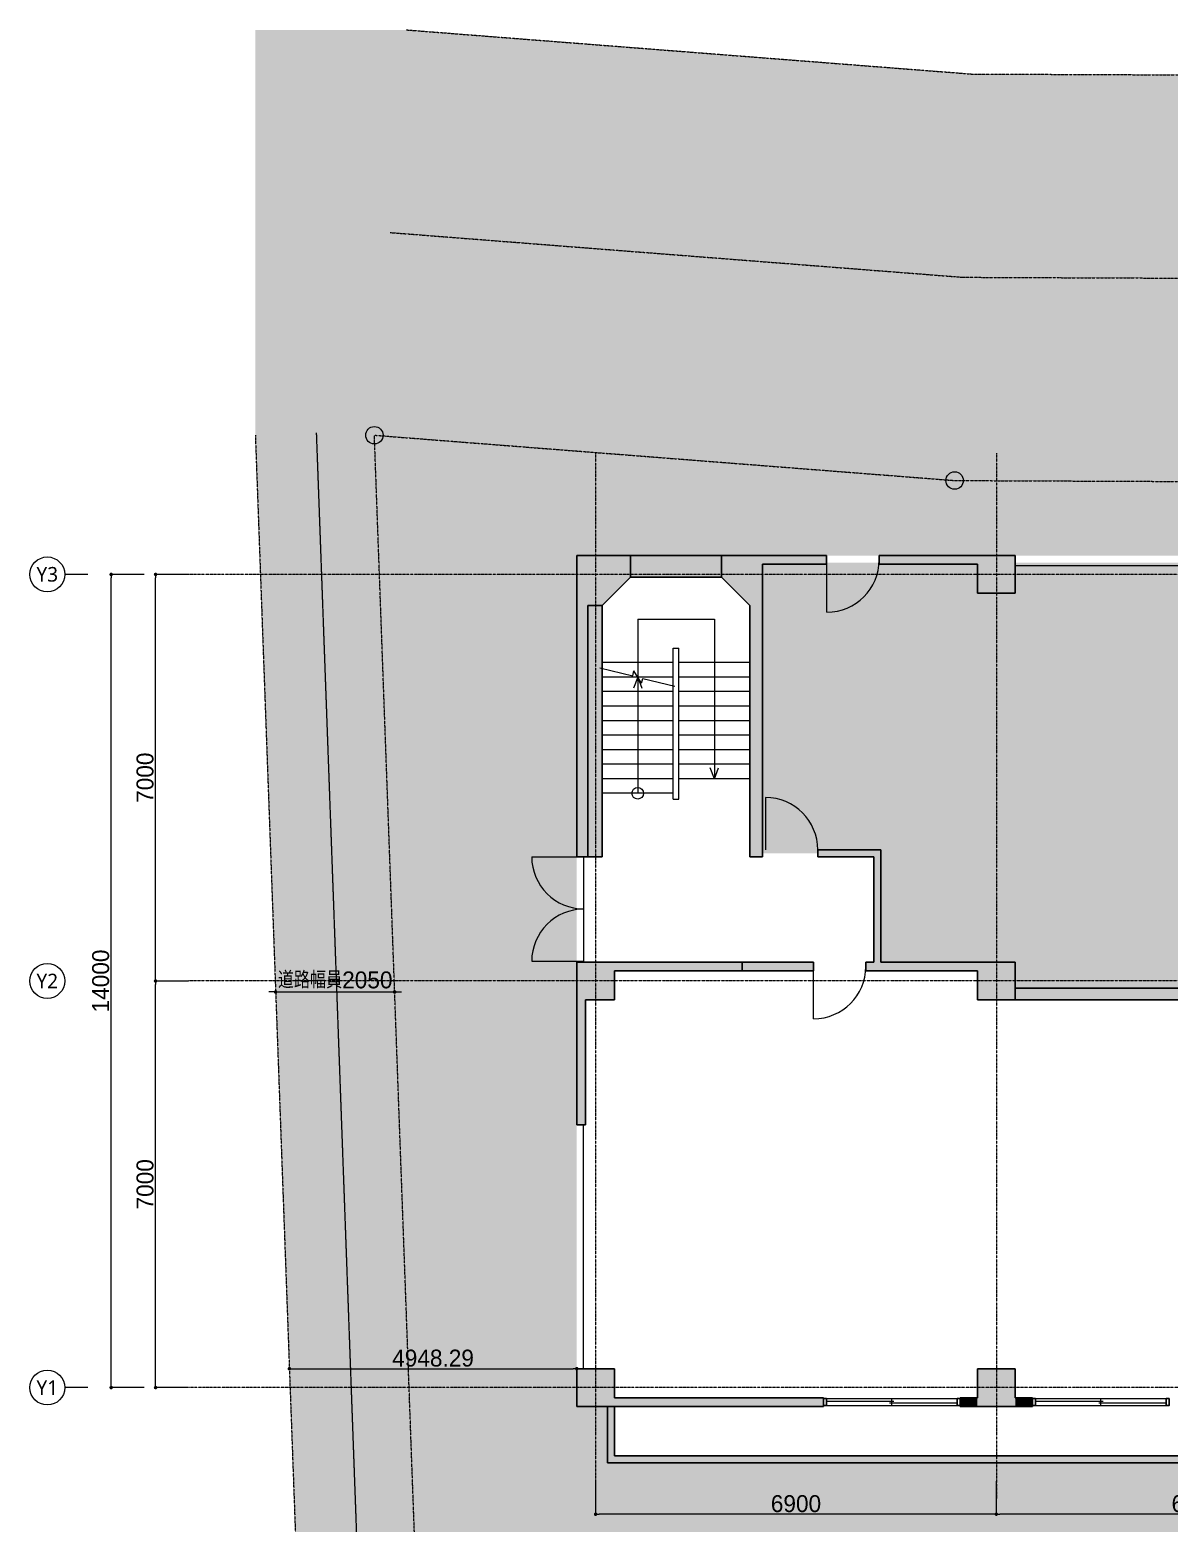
# Model space of a CAD drawing. Header units: millimetres. Extents: x -376000 to 292178, y -193032 to 188048.
# Drawn here: x -306307 to -286690, y 107266 to 132976 of the extents above; entities that cross this region are included whole.
import ezdxf

# ---------------------------------------------------------------- set-up
doc = ezdxf.new("R2010")
doc.units = ezdxf.units.MM
doc.header["$PDMODE"] = 1
doc.header["$PDSIZE"] = -2
for name, pattern in [('VW-02 中破線', [3.527298, 2.469236, -1.058062]), ('ラインタイプ-6', [5.291531, 3.175, -1.058062, 0.352704, -0.705764]), ('一点鎖線', [9.144, 6.096, -0.762, 1.524, -0.762])]:
    doc.linetypes.add(name, pattern=pattern)
for name, color, linetype, lineweight in [('01_基準-寸法', 7, 'Continuous', 5), ('02_既存平面-内部建具・サッシ', 7, 'Continuous', 18), ('_区分表-C_A：塗（壁）-2 (2D)', 7, 'Continuous', 5), ('_区分表-オーナー：塗（壁）-3 (2D)', 7, 'Continuous', 5), ('_区分表-リアルゲイト：塗（壁） (2D)', 7, 'Continuous', 5), ('_区分表-躯体：塗（壁）-2 (2D)', 7, 'Continuous', 5), ('_塗（エリア） (2D)', 7, 'Continuous', 5), ('_塗（壁） (2D)', 7, 'Continuous', 5), ('_平面図(既存部) (2D)', 7, 'Continuous', 5), ('_平面図（新設） (2D)', 7, 'Continuous', 5), ('_文字・記号 (2D)', 7, 'Continuous', 5), ('_法関係 (3D)', 7, 'Continuous', 5), ('_窓 (2D)', 7, 'Continuous', 5), ('寸法', 7, 'Continuous', 5)]:
    doc.layers.add(name, color=color, linetype=linetype, lineweight=lineweight)
for name, color, linetype, lineweight, true_color in [('02_0.25', 1, 'Continuous', 25, 0xff0000), ('03_0.15', 7, 'Continuous', 15, 0x990099), ('04_0.10', 7, 'Continuous', 9, 0x0099ff), ('06一点鎖線', 7, 'ラインタイプ-6', 9, 0x9999ff), ('08_ハッチ・色', 7, 'Continuous', 5, 0x888888)]:
    doc.layers.add(name, color=color, linetype=linetype, lineweight=lineweight, true_color=true_color)
doc.styles.add('Hiragino Kaku Gothic Pro W3', font='', dxfattribs={"bigfont": 'Hiragino Kaku Gothic Pro W3'})
doc.styles.add('Hiragino Sans W3', font='', dxfattribs={"bigfont": 'Hiragino Sans W3'})
doc.styles.add('Yu Gothic UI Semilight', font='Yu Gothic UI Semilight.ttf')
doc.styles.get('Hiragino Kaku Gothic Pro W3').set_extended_font_data('Hiragino Kaku Gothic Pro W3')
doc.styles.get('Hiragino Sans W3').set_extended_font_data('Hiragino Sans W3')
doc.dimstyles.new('RGT', dxfattribs={"dimtxt": 161.781684, "dimasz": 0.999939, "dimexe": 0, "dimexo": 1, "dimgap": 0.5, "dimtad": 1, "dimdsep": 46, "dimtxsty": 'Hiragino Sans W3', "dimblk": 'DOT', "dimblk1": 'DOT', "dimblk2": 'DOT', "dimcen": 0, "dimazin": 0, "dimtfac": 1, "dimtix": 1, "dimtmove": 0, "dimatfit": 0, "dimldrblk": 'VW_FILLEDARROW', "dimfxl": 1, "dimfrac": 2, "dimtolj": 1, "dimarcsym": 0})

# ---------------------------------------------------------------- blocks, each defined once
blk = doc.blocks.new('塗（エリア） (2D)')
at = {"layer": '08_ハッチ・色', "linetype": 'Continuous', "lineweight": 0, "true_color": 0xeac0a9, "transparency": 33554483}
blk.add_hatch(color=31, dxfattribs=at).paths.add_polyline_path([(-299550, 91813), (-299676, 106825), (-300375, 125997), (-290384, 125217), (-282426, 125184), (-260354, 125184), (-260354, 132184), (-271390, 132184), (-282397, 132184), (-290097, 132216), (-294963, 132596), (-299830, 132976), (-302425, 132976), (-302425, 125997), (-302076, 116411), (-301726, 106825), (-301600, 91813)])
at = {"layer": '08_ハッチ・色', "linetype": 'Continuous', "lineweight": 0}
blk.add_hatch(color=255, dxfattribs=at).paths.add_polyline_path([(-300375, 125997), (-290384, 125217), (-282426, 125184), (-260354, 125184), (-260336, 107136), (-262234, 107198), (-262234, 108306), (-261771, 108305), (-261771, 109395), (-261366, 109400), (-261361, 109805), (-260441, 109805), (-260441, 123395), (-261346, 123395), (-261346, 123800), (-268641, 123800), (-268641, 123925), (-296891, 123925), (-296891, 109275), (-296361, 109275), (-296361, 108305), (-269171, 108305), (-269171, 109276), (-268341, 109275), (-268341, 108306), (-262234, 108306), (-262234, 107198), (-287208, 106929), (-299676, 106825), (-300026, 116411)])
at = {"layer": '08_ハッチ・色', "linetype": 'Continuous', "lineweight": 0, "true_color": 0xffa264, "transparency": 33554559}
blk.add_hatch(color=21, dxfattribs=at).paths.add_polyline_path([(-293766, 123800), (-293766, 118800), (-291716, 118800), (-291716, 116850), (-289666, 116850), (-289666, 116375), (-282766, 116375), (-282766, 123800)])
at = {"layer": '04_0.10'}
for p, q in [((-295841, 122832), (-295841, 121832)), ((-295841, 122832), (-294521, 122832)), ((-294521, 122832), (-294521, 120082)), ((-296495, 121989), (-295927, 121853)), ((-295927, 121853), (-295906, 121938)), ((-295775, 121725), (-295906, 121938)), ((-295841, 121832), (-295913, 121641)), ((-295841, 121832), (-295841, 119832)), ((-295841, 121832), (-295768, 121641)), ((-295775, 121725), (-295755, 121811)), ((-295755, 121811), (-295203, 121679)), ((-294521, 120082), (-294593, 120272)), ((-294521, 120082), (-294448, 120272))]:
    blk.add_line(p, q, dxfattribs=at)
blk.add_circle((-295841, 119832), 100, dxfattribs=at)
blk = doc.blocks.new('塗（壁） (2D)')
at = {"layer": '02_0.25', "linetype": 'Continuous', "lineweight": 0, "true_color": 0xaaaaaa}
for points in [[(-296891, 123925), (-295963, 123925), (-295963, 123555), (-296451, 123064), (-296891, 123064)], [(-291684, 123775), (-291684, 123925), (-289991, 123925), (-289991, 123775)], [(-296891, 123064), (-296701, 123064), (-296701, 118740), (-296891, 118740)], [(-296241, 116775), (-296241, 116925), (-294041, 116925), (-294041, 116775)], [(-296891, 116275), (-296741, 116275), (-296741, 114125), (-296891, 114125)]]:
    blk.add_hatch(color=253, dxfattribs=at).paths.add_polyline_path(points)
at = {"layer": '02_0.25', "linetype": 'Continuous', "lineweight": 0, "true_color": 0xffff00}
blk.add_hatch(color=2, dxfattribs=at).paths.add_polyline_path([(-289341, 116475), (-283091, 116475), (-283091, 116275), (-289341, 116275)])
at = {"layer": '08_ハッチ・色', "linetype": 'Continuous', "lineweight": 0, "true_color": 0xaaaaaa}
blk.add_hatch(color=253, dxfattribs=at).paths.add_polyline_path([(-294398, 123925), (-292591, 123925), (-292591, 123775), (-293691, 123775), (-293691, 118740), (-293911, 118740), (-293911, 123064), (-294398, 123555)])
at = {"layer": '08_ハッチ・色', "color": 253, "linetype": 'Continuous', "true_color": 0xaaaaaa}
for points in [[(-295963, 123555), (-294398, 123555), (-295963, 123925), (-294398, 123925)], [(-291684, 123775), (-289991, 123775), (-291684, 123925), (-289991, 123925)], [(-289991, 123275), (-289341, 123275), (-289991, 123925), (-289341, 123925)], [(-296701, 118740), (-296451, 118740), (-296701, 123064), (-296451, 123064)], [(-291656, 118740), (-291656, 118860), (-292741, 118740), (-292741, 118860)], [(-291656, 118740), (-291776, 118740), (-291656, 116925), (-291776, 116925)], [(-296891, 116275), (-296241, 116275), (-296891, 116925), (-296241, 116925)], [(-289991, 116775), (-289991, 116925), (-291913, 116775), (-291913, 116925)], [(-296741, 114125), (-296741, 116275), (-296891, 114125), (-296891, 116275)], [(-296891, 109275), (-296241, 109275), (-296891, 109925), (-296241, 109925)], [(-289991, 109275), (-289341, 109275), (-289991, 109925), (-289341, 109925)], [(-296241, 109275), (-296361, 109275), (-296241, 108306), (-296361, 108306)], [(-292641, 109275), (-292641, 109425), (-296241, 109275), (-296241, 109425)], [(-289991, 109275), (-289991, 109425), (-290291, 109275), (-290291, 109425)], [(-289041, 109275), (-289041, 109425), (-289341, 109275), (-289341, 109425)], [(-296241, 108425), (-296241, 108305), (-269291, 108425), (-269291, 108305)]]:
    blk.add_solid(points, dxfattribs=at)
at = {"layer": '08_ハッチ・色', "color": 160}
blk.add_solid([(-292813, 116775), (-292813, 116925), (-294041, 116775), (-294041, 116925)], dxfattribs=at)
at = {"layer": '08_ハッチ・色', "color": 253, "true_color": 0xaaaaaa}
blk.add_solid([(-289991, 116275), (-289341, 116275), (-289991, 116925), (-289341, 116925)], dxfattribs=at)
blk = doc.blocks.new('区分表-リアルゲイト：塗（壁） (2D)')
at = {"layer": '02_0.25', "linetype": 'Continuous', "lineweight": 0, "true_color": 0xaaaaaa}
for points in [[(-296891, 123925), (-295963, 123925), (-295963, 123555), (-296451, 123064), (-296891, 123064)], [(-291684, 123775), (-291684, 123925), (-289991, 123925), (-289991, 123775)], [(-296891, 123064), (-296701, 123064), (-296701, 118740), (-296891, 118740)], [(-296241, 116775), (-296241, 116925), (-294041, 116925), (-294041, 116775)], [(-296891, 116275), (-296741, 116275), (-296741, 114125), (-296891, 114125)]]:
    blk.add_hatch(color=253, dxfattribs=at).paths.add_polyline_path(points)
at = {"layer": '02_0.25', "linetype": 'Continuous', "lineweight": 0, "true_color": 0xffff00}
blk.add_hatch(color=2, dxfattribs=at).paths.add_polyline_path([(-289341, 116475), (-283091, 116475), (-283091, 116275), (-289341, 116275)])
at = {"layer": '08_ハッチ・色', "linetype": 'Continuous', "lineweight": 0, "true_color": 0xaaaaaa}
blk.add_hatch(color=253, dxfattribs=at).paths.add_polyline_path([(-294398, 123925), (-292591, 123925), (-292591, 123775), (-293691, 123775), (-293691, 118740), (-293911, 118740), (-293911, 123064), (-294398, 123555)])
at = {"layer": '08_ハッチ・色', "color": 253, "linetype": 'Continuous', "true_color": 0xaaaaaa}
for points in [[(-295963, 123555), (-294398, 123555), (-295963, 123925), (-294398, 123925)], [(-291684, 123775), (-289991, 123775), (-291684, 123925), (-289991, 123925)], [(-289991, 123275), (-289341, 123275), (-289991, 123925), (-289341, 123925)], [(-296701, 118740), (-296451, 118740), (-296701, 123064), (-296451, 123064)], [(-291656, 118740), (-291656, 118860), (-292741, 118740), (-292741, 118860)], [(-291656, 118740), (-291776, 118740), (-291656, 116925), (-291776, 116925)], [(-296891, 116275), (-296241, 116275), (-296891, 116925), (-296241, 116925)], [(-289991, 116775), (-289991, 116925), (-291913, 116775), (-291913, 116925)], [(-296741, 114125), (-296741, 116275), (-296891, 114125), (-296891, 116275)], [(-296891, 109275), (-296241, 109275), (-296891, 109925), (-296241, 109925)], [(-289991, 109275), (-289341, 109275), (-289991, 109925), (-289341, 109925)], [(-296241, 109275), (-296361, 109275), (-296241, 108306), (-296361, 108306)], [(-292641, 109275), (-292641, 109425), (-296241, 109275), (-296241, 109425)], [(-289991, 109275), (-289991, 109425), (-290291, 109275), (-290291, 109425)], [(-289041, 109275), (-289041, 109425), (-289341, 109275), (-289341, 109425)], [(-296241, 108425), (-296241, 108305), (-269291, 108425), (-269291, 108305)]]:
    blk.add_solid(points, dxfattribs=at)
at = {"layer": '08_ハッチ・色', "color": 160}
blk.add_solid([(-292813, 116775), (-292813, 116925), (-294041, 116775), (-294041, 116925)], dxfattribs=at)
at = {"layer": '08_ハッチ・色', "color": 253, "true_color": 0xaaaaaa}
blk.add_solid([(-289991, 116275), (-289341, 116275), (-289991, 116925), (-289341, 116925)], dxfattribs=at)
blk = doc.blocks.new('区分表-C_A：塗（壁）-2 (2D)')
at = {"layer": '02_0.25', "linetype": 'Continuous', "lineweight": 0, "true_color": 0xaaaaaa}
for points in [[(-296891, 123925), (-295963, 123925), (-295963, 123555), (-296451, 123064), (-296891, 123064)], [(-291684, 123775), (-291684, 123925), (-289991, 123925), (-289991, 123775)], [(-296891, 123064), (-296701, 123064), (-296701, 118740), (-296891, 118740)], [(-296241, 116775), (-296241, 116925), (-294041, 116925), (-294041, 116775)], [(-296891, 116275), (-296741, 116275), (-296741, 114125), (-296891, 114125)]]:
    blk.add_hatch(color=253, dxfattribs=at).paths.add_polyline_path(points)
at = {"layer": '02_0.25', "linetype": 'Continuous', "lineweight": 0, "true_color": 0xffff00}
blk.add_hatch(color=2, dxfattribs=at).paths.add_polyline_path([(-289341, 116475), (-283091, 116475), (-283091, 116275), (-289341, 116275)])
at = {"layer": '08_ハッチ・色', "linetype": 'Continuous', "lineweight": 0, "true_color": 0xaaaaaa}
blk.add_hatch(color=253, dxfattribs=at).paths.add_polyline_path([(-294398, 123925), (-292591, 123925), (-292591, 123775), (-293691, 123775), (-293691, 118740), (-293911, 118740), (-293911, 123064), (-294398, 123555)])
at = {"layer": '08_ハッチ・色', "color": 253, "linetype": 'Continuous', "true_color": 0xaaaaaa}
for points in [[(-295963, 123555), (-294398, 123555), (-295963, 123925), (-294398, 123925)], [(-291684, 123775), (-289991, 123775), (-291684, 123925), (-289991, 123925)], [(-289991, 123275), (-289341, 123275), (-289991, 123925), (-289341, 123925)], [(-296701, 118740), (-296451, 118740), (-296701, 123064), (-296451, 123064)], [(-291656, 118740), (-291656, 118860), (-292741, 118740), (-292741, 118860)], [(-291656, 118740), (-291776, 118740), (-291656, 116925), (-291776, 116925)], [(-296891, 116275), (-296241, 116275), (-296891, 116925), (-296241, 116925)], [(-289991, 116775), (-289991, 116925), (-291913, 116775), (-291913, 116925)], [(-296741, 114125), (-296741, 116275), (-296891, 114125), (-296891, 116275)], [(-296891, 109275), (-296241, 109275), (-296891, 109925), (-296241, 109925)], [(-289991, 109275), (-289341, 109275), (-289991, 109925), (-289341, 109925)], [(-296241, 109275), (-296361, 109275), (-296241, 108306), (-296361, 108306)], [(-292641, 109275), (-292641, 109425), (-296241, 109275), (-296241, 109425)], [(-289991, 109275), (-289991, 109425), (-290291, 109275), (-290291, 109425)], [(-289041, 109275), (-289041, 109425), (-289341, 109275), (-289341, 109425)], [(-296241, 108425), (-296241, 108305), (-269291, 108425), (-269291, 108305)]]:
    blk.add_solid(points, dxfattribs=at)
at = {"layer": '08_ハッチ・色', "color": 160}
blk.add_solid([(-292813, 116775), (-292813, 116925), (-294041, 116775), (-294041, 116925)], dxfattribs=at)
at = {"layer": '08_ハッチ・色', "color": 253, "true_color": 0xaaaaaa}
blk.add_solid([(-289991, 116275), (-289341, 116275), (-289991, 116925), (-289341, 116925)], dxfattribs=at)
blk = doc.blocks.new('区分表-オーナー：塗（壁）-3 (2D)')
at = {"layer": '02_0.25', "linetype": 'Continuous', "lineweight": 0, "true_color": 0xaaaaaa}
for points in [[(-296891, 123925), (-295963, 123925), (-295963, 123555), (-296451, 123064), (-296891, 123064)], [(-291684, 123775), (-291684, 123925), (-289991, 123925), (-289991, 123775)], [(-296891, 123064), (-296701, 123064), (-296701, 118740), (-296891, 118740)], [(-296241, 116775), (-296241, 116925), (-294041, 116925), (-294041, 116775)], [(-296891, 116275), (-296741, 116275), (-296741, 114125), (-296891, 114125)]]:
    blk.add_hatch(color=253, dxfattribs=at).paths.add_polyline_path(points)
at = {"layer": '02_0.25', "linetype": 'Continuous', "lineweight": 0, "true_color": 0xffff00}
blk.add_hatch(color=2, dxfattribs=at).paths.add_polyline_path([(-289341, 116475), (-283091, 116475), (-283091, 116275), (-289341, 116275)])
at = {"layer": '08_ハッチ・色', "linetype": 'Continuous', "lineweight": 0, "true_color": 0xaaaaaa}
blk.add_hatch(color=253, dxfattribs=at).paths.add_polyline_path([(-294398, 123925), (-292591, 123925), (-292591, 123775), (-293691, 123775), (-293691, 118740), (-293911, 118740), (-293911, 123064), (-294398, 123555)])
at = {"layer": '08_ハッチ・色', "color": 253, "linetype": 'Continuous', "true_color": 0xaaaaaa}
for points in [[(-295963, 123555), (-294398, 123555), (-295963, 123925), (-294398, 123925)], [(-291684, 123775), (-289991, 123775), (-291684, 123925), (-289991, 123925)], [(-289991, 123275), (-289341, 123275), (-289991, 123925), (-289341, 123925)], [(-296701, 118740), (-296451, 118740), (-296701, 123064), (-296451, 123064)], [(-291656, 118740), (-291656, 118860), (-292741, 118740), (-292741, 118860)], [(-291656, 118740), (-291776, 118740), (-291656, 116925), (-291776, 116925)], [(-296891, 116275), (-296241, 116275), (-296891, 116925), (-296241, 116925)], [(-289991, 116775), (-289991, 116925), (-291913, 116775), (-291913, 116925)], [(-296741, 114125), (-296741, 116275), (-296891, 114125), (-296891, 116275)], [(-296891, 109275), (-296241, 109275), (-296891, 109925), (-296241, 109925)], [(-289991, 109275), (-289341, 109275), (-289991, 109925), (-289341, 109925)], [(-296241, 109275), (-296361, 109275), (-296241, 108306), (-296361, 108306)], [(-292641, 109275), (-292641, 109425), (-296241, 109275), (-296241, 109425)], [(-289991, 109275), (-289991, 109425), (-290291, 109275), (-290291, 109425)], [(-289041, 109275), (-289041, 109425), (-289341, 109275), (-289341, 109425)], [(-296241, 108425), (-296241, 108305), (-269291, 108425), (-269291, 108305)]]:
    blk.add_solid(points, dxfattribs=at)
at = {"layer": '08_ハッチ・色', "color": 160}
blk.add_solid([(-292813, 116775), (-292813, 116925), (-294041, 116775), (-294041, 116925)], dxfattribs=at)
at = {"layer": '08_ハッチ・色', "color": 253, "true_color": 0xaaaaaa}
blk.add_solid([(-289991, 116275), (-289341, 116275), (-289991, 116925), (-289341, 116925)], dxfattribs=at)
blk = doc.blocks.new('区分表-躯体：塗（壁）-2 (2D)')
at = {"layer": '02_0.25', "linetype": 'Continuous', "lineweight": 0, "true_color": 0xaaaaaa}
for points in [[(-296891, 123925), (-295963, 123925), (-295963, 123555), (-296451, 123064), (-296891, 123064)], [(-291684, 123775), (-291684, 123925), (-289991, 123925), (-289991, 123775)], [(-296891, 123064), (-296701, 123064), (-296701, 118740), (-296891, 118740)], [(-296241, 116775), (-296241, 116925), (-294041, 116925), (-294041, 116775)], [(-296891, 116275), (-296741, 116275), (-296741, 114125), (-296891, 114125)]]:
    blk.add_hatch(color=253, dxfattribs=at).paths.add_polyline_path(points)
at = {"layer": '02_0.25', "linetype": 'Continuous', "lineweight": 0, "true_color": 0xffff00}
blk.add_hatch(color=2, dxfattribs=at).paths.add_polyline_path([(-289341, 116475), (-283091, 116475), (-283091, 116275), (-289341, 116275)])
at = {"layer": '08_ハッチ・色', "linetype": 'Continuous', "lineweight": 0, "true_color": 0xaaaaaa}
blk.add_hatch(color=253, dxfattribs=at).paths.add_polyline_path([(-294398, 123925), (-292591, 123925), (-292591, 123775), (-293691, 123775), (-293691, 118740), (-293911, 118740), (-293911, 123064), (-294398, 123555)])
at = {"layer": '08_ハッチ・色', "color": 253, "linetype": 'Continuous', "true_color": 0xaaaaaa}
for points in [[(-295963, 123555), (-294398, 123555), (-295963, 123925), (-294398, 123925)], [(-291684, 123775), (-289991, 123775), (-291684, 123925), (-289991, 123925)], [(-289991, 123275), (-289341, 123275), (-289991, 123925), (-289341, 123925)], [(-296701, 118740), (-296451, 118740), (-296701, 123064), (-296451, 123064)], [(-291656, 118740), (-291656, 118860), (-292741, 118740), (-292741, 118860)], [(-291656, 118740), (-291776, 118740), (-291656, 116925), (-291776, 116925)], [(-296891, 116275), (-296241, 116275), (-296891, 116925), (-296241, 116925)], [(-289991, 116775), (-289991, 116925), (-291913, 116775), (-291913, 116925)], [(-296741, 114125), (-296741, 116275), (-296891, 114125), (-296891, 116275)], [(-296891, 109275), (-296241, 109275), (-296891, 109925), (-296241, 109925)], [(-289991, 109275), (-289341, 109275), (-289991, 109925), (-289341, 109925)], [(-296241, 109275), (-296361, 109275), (-296241, 108306), (-296361, 108306)], [(-292641, 109275), (-292641, 109425), (-296241, 109275), (-296241, 109425)], [(-289991, 109275), (-289991, 109425), (-290291, 109275), (-290291, 109425)], [(-289041, 109275), (-289041, 109425), (-289341, 109275), (-289341, 109425)], [(-296241, 108425), (-296241, 108305), (-269291, 108425), (-269291, 108305)]]:
    blk.add_solid(points, dxfattribs=at)
at = {"layer": '08_ハッチ・色', "color": 160}
blk.add_solid([(-292813, 116775), (-292813, 116925), (-294041, 116775), (-294041, 116925)], dxfattribs=at)
at = {"layer": '08_ハッチ・色', "color": 253, "true_color": 0xaaaaaa}
blk.add_solid([(-289991, 116275), (-289341, 116275), (-289991, 116925), (-289341, 116925)], dxfattribs=at)
blk = doc.blocks.new('グループ-53')
at = {"layer": '03_0.15'}
blk.add_line((-293641, 119760), (-293641, 118860), dxfattribs=at)
blk.add_arc((-293641, 118860), 900, 0, 90, dxfattribs=at)
blk = doc.blocks.new('平面図(既存部) (2D)')
at = {"layer": '02_0.25'}
for p, q in [((-296890.756, 123925.463), (-296890.756, 118740.463)), ((-296890.756, 123925.463), (-292590.756, 123925.463)), ((-295963.141, 123555.463), (-295963.141, 123925.463)), ((-294398.37, 123555.463), (-294398.37, 123925.463)), ((-292590.756, 123925.463), (-292590.756, 123775.463)), ((-291683.803, 123925.463), (-289990.756, 123925.463)), ((-291683.803, 123925.463), (-291683.803, 123775.463)), ((-289990.756, 123925.463), (-289340.756, 123925.463)), ((-289340.756, 123925.463), (-289340.756, 123275.463)), ((-293690.756, 123775.463), (-293690.756, 118740.463)), ((-293690.756, 123775.463), (-292590.756, 123775.463)), ((-291683.803, 123775.463), (-289990.756, 123775.463)), ((-289990.756, 123275.463), (-289990.756, 123775.463)), ((-296450.756, 123063.658), (-295963.141, 123555.463)), ((-295963.141, 123555.463), (-294398.37, 123555.463)), ((-293910.756, 123063.658), (-294398.37, 123555.463)), ((-289340.756, 123275.463), (-289990.756, 123275.463)), ((-296450.756, 123063.658), (-296700.756, 123063.658)), ((-296700.756, 123063.658), (-296700.756, 118740.463)), ((-296450.756, 123063.658), (-296450.756, 118740.463)), ((-293910.756, 123063.658), (-293910.756, 118740.463)), ((-292740.756, 118860.463), (-291655.756, 118860.463)), ((-292740.756, 118860.463), (-292740.756, 118740.463)), ((-291655.756, 118860.463), (-291655.756, 116925.463)), ((-296890.756, 118740.463), (-296450.756, 118740.463)), ((-293910.756, 118740.463), (-293690.756, 118740.463)), ((-292740.756, 118740.463), (-291775.756, 118740.463)), ((-291775.756, 118740.463), (-291775.756, 116925.463)), ((-296890.756, 116275.463), (-296890.756, 116925.463)), ((-296890.756, 116925.463), (-296240.756, 116925.463)), ((-296240.756, 116925.463), (-294040.756, 116925.463)), ((-294040.756, 116775.463), (-296240.756, 116775.463)), ((-296240.756, 116775.463), (-296240.756, 116275.463)), ((-294040.756, 116925.463), (-294040.756, 116775.463)), ((-291912.941, 116925.463), (-291912.941, 116775.463)), ((-291775.756, 116925.463), (-291912.941, 116925.463)), ((-291912.941, 116775.463), (-289990.756, 116775.463)), ((-289990.756, 116925.463), (-291655.756, 116925.463)), ((-289990.756, 116925.463), (-289340.756, 116925.463)), ((-289990.756, 116275.463), (-289990.756, 116775.463)), ((-289340.756, 116925.463), (-289340.756, 116275.463)), ((-296890.756, 116275.463), (-296890.756, 114125.463)), ((-296740.756, 116275.463), (-296740.756, 114125.463)), ((-296240.756, 116275.463), (-296740.756, 116275.463)), ((-289340.756, 116275.463), (-289990.756, 116275.463)), ((-296890.756, 114125.463), (-296740.756, 114125.463)), ((-296240.756, 109925.463), (-296890.756, 109925.463)), ((-296890.756, 109925.463), (-296890.756, 109275.463)), ((-296240.756, 109425.463), (-296240.756, 109925.463)), ((-289340.756, 109925.463), (-289990.756, 109925.463)), ((-289990.756, 109925.463), (-289990.756, 109425.463)), ((-289340.756, 109425.463), (-289340.756, 109925.463)), ((-296890.756, 109275.463), (-296240.756, 109275.463)), ((-296361.2, 108305.495), (-296360.978, 109275.495)), ((-296241.2, 108425.463), (-296240.978, 109275.463)), ((-296240.756, 109425.463), (-292640.756, 109425.463)), ((-296240.756, 109275.463), (-292640.756, 109275.463)), ((-292640.756, 109425.463), (-292640.756, 109275.463)), ((-290290.756, 109425.463), (-290290.756, 109275.463)), ((-290290.756, 109425.463), (-289990.756, 109425.463)), ((-290290.756, 109275.463), (-289990.756, 109275.463)), ((-290290.756, 109275.463), (-289990.756, 109275.463)), ((-289990.756, 109275.463), (-289340.756, 109275.463)), ((-289040.756, 109425.463), (-289340.756, 109425.463)), ((-289040.756, 109275.463), (-289340.756, 109275.463)), ((-289040.756, 109275.463), (-289340.756, 109275.463)), ((-289040.756, 109425.463), (-289040.756, 109275.463)), ((-269170.978, 108305.495), (-296361.2, 108305.495)), ((-269290.978, 108425.43), (-296241.2, 108425.43))]:
    blk.add_line(p, q, dxfattribs=at)
at = {"layer": '04_0.10'}
for p, q in [((-295230.756, 119731.903), (-295230.756, 122331.903)), ((-295230.756, 122331.903), (-295130.756, 122331.903)), ((-295230.756, 119731.903), (-295230.756, 122331.903)), ((-295230.756, 122331.903), (-295130.756, 122331.903)), ((-295130.756, 119731.903), (-295130.756, 122331.903)), ((-295130.756, 119731.903), (-295130.756, 122331.903)), ((-295230.756, 122081.903), (-296450.756, 122081.903)), ((-293910.756, 122081.903), (-295130.756, 122081.903)), ((-295230.756, 121831.903), (-296450.756, 121831.903)), ((-293910.756, 121831.903), (-295130.756, 121831.903)), ((-295230.756, 121581.903), (-296450.756, 121581.903)), ((-293910.756, 121581.903), (-295130.756, 121581.903)), ((-295230.756, 121331.903), (-296450.756, 121331.903)), ((-293910.756, 121331.903), (-295130.756, 121331.903)), ((-295230.756, 121081.903), (-296450.756, 121081.903)), ((-293910.756, 121081.903), (-295130.756, 121081.903)), ((-295230.756, 120831.903), (-296450.756, 120831.903)), ((-295230.756, 120581.903), (-296450.756, 120581.903)), ((-293910.756, 120831.903), (-295130.756, 120831.903)), ((-293910.756, 120581.903), (-295130.756, 120581.903)), ((-295230.756, 120331.903), (-296450.756, 120331.903)), ((-293910.756, 120331.903), (-295130.756, 120331.903)), ((-295230.756, 120081.903), (-296450.756, 120081.903)), ((-293910.756, 120081.903), (-295130.756, 120081.903)), ((-295230.756, 119831.903), (-296450.756, 119831.903)), ((-295230.756, 119731.903), (-295130.756, 119731.903)), ((-295230.756, 119731.903), (-295130.756, 119731.903))]:
    blk.add_line(p, q, dxfattribs=at)
at = {"layer": '06一点鎖線', "color": 7, "lineweight": 9}
for p, q in [((-299830.166, 132975.668), (-290096.679, 132215.772)), ((-290096.679, 132215.772), (-282396.973, 132183.843)), ((-302425, 125996.903), (-301726, 106824.903))]:
    blk.add_line(p, q, dxfattribs=at)
at = {"layer": '06一点鎖線', "color": 252, "linetype": 'ラインタイプ-6', "lineweight": 5, "true_color": 0x888888}
for p, q in [((-300102.583, 129486.286), (-290240.339, 128716.338)), ((-290240.339, 128716.338), (-282411.486, 128683.873))]:
    blk.add_line(p, q, dxfattribs=at)
at = {"layer": '06一点鎖線', "color": 252, "linetype": '一点鎖線', "lineweight": 5, "true_color": 0x888888}
blk.add_line((-301375.697, 126035.16), (-300676.16, 106848.437), dxfattribs=at)
at = {"layer": '06一点鎖線'}
for p, q in [((-296565.756, 125687.587), (-296565.756, 107687.587)), ((-289665.756, 125687.587), (-289665.756, 107687.587)), ((-259082.078, 123600.463), (-303576.26, 123600.463)), ((-259082.078, 116600.463), (-303576.26, 116600.463)), ((-259076.013, 109600.463), (-303570.195, 109600.463))]:
    blk.add_line(p, q, dxfattribs=at)
at = {"layer": '06一点鎖線', "color": 7, "lineweight": 9, "flags": 128}
blk.add_lwpolyline([(-300375, 125996.903), (-290384, 125216.903), (-282426, 125183.903), (-260354.2, 125183.903), (-260336.5, 107136.403), (-262234, 107197.903), (-287208.5, 106929.403), (-299676, 106824.903)], close=True, dxfattribs=at)
at = {"layer": '06一点鎖線', "color": 7, "linetype": 'Continuous', "lineweight": 13}
for centre in [(-300375, 125996.903), (-290384, 125216.903)]:
    blk.add_circle(centre, 150, dxfattribs=at)
at = {"layer": '02_既存平面-内部建具・サッシ', "color": 7, "transparency": 33554559}
blk.add_blockref('グループ-53', (0, 0), dxfattribs=at)
blk = doc.blocks.new('平面図（新設） (2D)')
at = {"layer": '02_0.25'}
for p, q in [((-294040.756, 116925.463), (-292812.941, 116925.463)), ((-294040.756, 116775.463), (-292812.941, 116775.463)), ((-292812.941, 116925.463), (-292812.941, 116775.463)), ((-289340.756, 116475.463), (-283090.756, 116475.463)), ((-289340.756, 116275.463), (-283090.756, 116275.463))]:
    blk.add_line(p, q, dxfattribs=at)
blk = doc.blocks.new('_Dot')
at = {"color": 0, "linetype": 'ByBlock', "lineweight": -2}
blk.add_line((-0.5, 0), (-1, 0), dxfattribs=at)
at = {"color": 0, "linetype": 'ByBlock', "const_width": 0.5}
blk.add_lwpolyline([(-0.25, 0, 1), (0.25, 0, 1)], format="xyb", close=True, dxfattribs=at)
blk = doc.blocks.new('*D361')
at = {"layer": 'Defpoints', "color": 0}
for p in [(-296566, 107987), (-289666, 107987), (-296566, 107420)]:
    blk.add_point(p, dxfattribs=at)
at = {"layer": '寸法', "color": 0, "lineweight": -2}
for p, q in [((-296566, 107986), (-296566, 107420)), ((-289666, 107986), (-289666, 107420)), ((-289726, 107420), (-296506, 107420))]:
    blk.add_line(p, q, dxfattribs=at)
at = {"layer": '寸法', "color": 0, "lineweight": -2, "xscale": 59.99633789062499, "yscale": 59.99633789062499, "zscale": 59.99633789062499, "rotation": 180}
blk.add_blockref('_Dot', (-296566, 107420), dxfattribs=at)
at = {"layer": '寸法', "color": 0, "lineweight": -2, "xscale": 59.99633789062499, "yscale": 59.99633789062499, "zscale": 59.99633789062499}
blk.add_blockref('_Dot', (-289666, 107420), dxfattribs=at)
at = {"layer": '寸法', "color": 0, "insert": (-293116, 107600), "char_height": 291.2, "attachment_point": 5, "style": 'Hiragino Kaku Gothic Pro W3'}
blk.add_mtext('\\A1;6900', dxfattribs=at)
blk = doc.blocks.new('VW_FILLEDARROW')
at = {"color": 0, "linetype": 'Continuous', "lineweight": 5, "transparency": 16777216, "flags": 128}
blk.add_lwpolyline([(-161.33, 43.23), (0, 0), (-161.33, -43.23)], close=True, dxfattribs=at)
blk = doc.blocks.new('*D362')
at = {"layer": 'Defpoints', "color": 0}
for p in [(-289666, 107987), (-282766, 107987), (-289666, 107420)]:
    blk.add_point(p, dxfattribs=at)
at = {"layer": '寸法', "color": 0, "lineweight": -2}
for p, q in [((-289666, 107986), (-289666, 107420)), ((-282766, 107986), (-282766, 107420)), ((-282826, 107420), (-289606, 107420))]:
    blk.add_line(p, q, dxfattribs=at)
at = {"layer": '寸法', "color": 0, "lineweight": -2, "xscale": 59.99633789062499, "yscale": 59.99633789062499, "zscale": 59.99633789062499, "rotation": 180}
blk.add_blockref('_Dot', (-289666, 107420), dxfattribs=at)
at = {"layer": '寸法', "color": 0, "lineweight": -2, "xscale": 59.99633789062499, "yscale": 59.99633789062499, "zscale": 59.99633789062499}
blk.add_blockref('_Dot', (-282766, 107420), dxfattribs=at)
at = {"layer": '寸法', "color": 0, "insert": (-286216, 107600), "char_height": 291.2, "attachment_point": 5, "style": 'Hiragino Kaku Gothic Pro W3'}
blk.add_mtext('\\A1;6900', dxfattribs=at)
blk = doc.blocks.new('*D365')
at = {"layer": 'Defpoints', "color": 0}
for p in [(-304143, 116600), (-303576, 116600), (-303576, 109600)]:
    blk.add_point(p, dxfattribs=at)
at = {"layer": '寸法', "color": 0, "lineweight": -2}
for p, q in [((-303577, 116600), (-304143, 116600)), ((-304143, 109660), (-304143, 116540)), ((-303577, 109600), (-304143, 109600))]:
    blk.add_line(p, q, dxfattribs=at)
at = {"layer": '寸法', "color": 0, "lineweight": -2, "xscale": 59.99633789062499, "yscale": 59.99633789062499, "zscale": 59.99633789062499}
for p, rotation in [((-304143, 116600), 90), ((-304143, 109600), 270)]:
    blk.add_blockref('_Dot', p, dxfattribs=dict(at, rotation=rotation))
at = {"layer": '寸法', "color": 0, "insert": (-304323, 113100), "char_height": 291.2, "attachment_point": 5, "rotation": 90, "style": 'Hiragino Kaku Gothic Pro W3'}
blk.add_mtext('\\A1;7000', dxfattribs=at)
blk = doc.blocks.new('*D366')
at = {"layer": 'Defpoints', "color": 0}
for p in [(-304143, 123600), (-303576, 123600), (-303576, 116600)]:
    blk.add_point(p, dxfattribs=at)
at = {"layer": '寸法', "color": 0, "lineweight": -2}
for p, q in [((-303577, 123600), (-304143, 123600)), ((-304143, 116660), (-304143, 123540)), ((-303577, 116600), (-304143, 116600))]:
    blk.add_line(p, q, dxfattribs=at)
at = {"layer": '寸法', "color": 0, "lineweight": -2, "xscale": 59.99633789062499, "yscale": 59.99633789062499, "zscale": 59.99633789062499}
for p, rotation in [((-304143, 123600), 90), ((-304143, 116600), 270)]:
    blk.add_blockref('_Dot', p, dxfattribs=dict(at, rotation=rotation))
at = {"layer": '寸法', "color": 0, "insert": (-304323, 120100), "char_height": 291.2, "attachment_point": 5, "rotation": 90, "style": 'Hiragino Kaku Gothic Pro W3'}
blk.add_mtext('\\A1;7000', dxfattribs=at)
blk = doc.blocks.new('*D367')
at = {"layer": 'Defpoints', "color": 0}
for p in [(-304907, 123600), (-304341, 123600), (-304341, 109600)]:
    blk.add_point(p, dxfattribs=at)
at = {"layer": '寸法', "color": 0, "lineweight": -2}
for p, q in [((-304342, 123600), (-304907, 123600)), ((-304907, 109660), (-304907, 123540)), ((-304342, 109600), (-304907, 109600))]:
    blk.add_line(p, q, dxfattribs=at)
at = {"layer": '寸法', "color": 0, "lineweight": -2, "xscale": 59.99633789062499, "yscale": 59.99633789062499, "zscale": 59.99633789062499}
for p, rotation in [((-304907, 123600), 90), ((-304907, 109600), 270)]:
    blk.add_blockref('_Dot', p, dxfattribs=dict(at, rotation=rotation))
at = {"layer": '寸法', "color": 0, "insert": (-305087, 116600), "char_height": 291.2, "attachment_point": 5, "rotation": 90, "style": 'Hiragino Kaku Gothic Pro W3'}
blk.add_mtext('\\A1;14000', dxfattribs=at)
blk = doc.blocks.new('*D370')
at = {"layer": 'Defpoints', "color": 0}
for p in [(-302076, 116411), (-300026, 116411), (-300026, 116411)]:
    blk.add_point(p, dxfattribs=at)
at = {"layer": '寸法', "color": 0, "lineweight": -2}
for p, q in [((-302135, 116411), (-302195, 116411)), ((-302076, 116412), (-302076, 116411)), ((-302076, 116411), (-300026, 116411)), ((-300026, 116412), (-300026, 116411)), ((-299966, 116411), (-299906, 116411))]:
    blk.add_line(p, q, dxfattribs=at)
at = {"layer": '寸法', "color": 0, "lineweight": -2, "xscale": 59.99633789062499, "yscale": 59.99633789062499, "zscale": 59.99633789062499}
blk.add_blockref('_Dot', (-302076, 116411), dxfattribs=at)
at = {"layer": '寸法', "color": 0, "lineweight": -2, "xscale": 59.99633789062499, "yscale": 59.99633789062499, "zscale": 59.99633789062499, "rotation": 180}
blk.add_blockref('_Dot', (-300026, 116411), dxfattribs=at)
at = {"layer": '寸法', "color": 0, "insert": (-301050, 116617), "char_height": 291.21, "attachment_point": 5, "style": 'Hiragino Kaku Gothic Pro W3'}
blk.add_mtext('\\A1;道路幅員2050', dxfattribs=at)
blk = doc.blocks.new('グループ-848')
at = {"layer": '03_0.15'}
blk.add_line((-292584, 122950), (-292584, 123850), dxfattribs=at)
blk.add_arc((-292584, 123850), 900, 270, 0, dxfattribs=at)
blk = doc.blocks.new('グループ-849')
at = {"layer": '03_0.15'}
blk.add_line((-297666, 116940), (-296766, 116940), dxfattribs=at)
blk.add_arc((-296766, 116940), 900, 90, 180, dxfattribs=at)
blk = doc.blocks.new('グループ-850')
at = {"layer": '03_0.15'}
blk.add_line((-297666, 118740), (-296766, 118740), dxfattribs=at)
blk.add_arc((-296766, 118740), 900, 180, 270, dxfattribs=at)
blk = doc.blocks.new('グループ-851')
at = {"layer": '03_0.15', "transparency": 33554559}
blk.add_line((-296766, 116940), (-296766, 118740), dxfattribs=at)
at = {"layer": '02_既存平面-内部建具・サッシ', "color": 7, "transparency": 33554559}
for name in ['グループ-850', 'グループ-849']:
    blk.add_blockref(name, (0, 0), dxfattribs=at)
blk = doc.blocks.new('グループ-855')
at = {"layer": '03_0.15'}
blk.add_line((-292813, 115950), (-292813, 116850), dxfattribs=at)
blk.add_arc((-292813, 116850), 900, 270, 0, dxfattribs=at)
blk = doc.blocks.new('グループ-858')
at = {"layer": '02_0.25', "flags": 128}
for points in [[(-292641, 109410), (-292591, 109410), (-292591, 109290), (-292641, 109290)], [(-290340, 109410), (-290291, 109410), (-290291, 109290), (-290340, 109290)]]:
    blk.add_lwpolyline(points, close=True, dxfattribs=at)
at = {"layer": '03_0.15'}
for p, q in [((-292591, 109365), (-291429, 109365)), ((-291503, 109335), (-290340, 109335)), ((-291466, 109290), (-291466, 109410))]:
    blk.add_line(p, q, dxfattribs=at)
at = {"layer": '04_0.10'}
for p, q in [((-292591, 109410), (-290340, 109410)), ((-292591, 109290), (-290340, 109290))]:
    blk.add_line(p, q, dxfattribs=at)
blk = doc.blocks.new('グループ-859')
at = {"layer": '02_0.25', "flags": 128}
for points in [[(-289041, 109410), (-288991, 109410), (-288991, 109290), (-289041, 109290)], [(-286740, 109410), (-286691, 109410), (-286691, 109290), (-286740, 109290)]]:
    blk.add_lwpolyline(points, close=True, dxfattribs=at)
at = {"layer": '03_0.15'}
for p, q in [((-288991, 109365), (-287829, 109365)), ((-287903, 109335), (-286740, 109335)), ((-287866, 109290), (-287866, 109410))]:
    blk.add_line(p, q, dxfattribs=at)
at = {"layer": '04_0.10'}
for p, q in [((-288991, 109410), (-286740, 109410)), ((-288991, 109290), (-286740, 109290))]:
    blk.add_line(p, q, dxfattribs=at)
blk = doc.blocks.new('窓 (2D)')
at = {"layer": '02_既存平面-内部建具・サッシ', "color": 214, "linetype": 'VW-02 中破線', "true_color": 0x990099}
for p, q in [((-283091, 123750), (-289341, 123750)), ((-296781, 114125), (-296781, 109925))]:
    blk.add_line(p, q, dxfattribs=at)
at = {"layer": '02_0.25', "color": 7}
for name in ['グループ-858', 'グループ-859']:
    blk.add_blockref(name, (0, 0), dxfattribs=at)
at = {"layer": '02_既存平面-内部建具・サッシ', "color": 7, "transparency": 33554559}
for name in ['グループ-848', 'グループ-851', 'グループ-855']:
    blk.add_blockref(name, (0, 0), dxfattribs=at)
blk = doc.blocks.new('*D1517')
at = {"layer": 'Defpoints', "color": 0}
for p in [(-301839, 109925), (-296891, 109925), (-296891, 109925)]:
    blk.add_point(p, dxfattribs=at)
at = {"layer": '寸法', "color": 0, "lineweight": -2}
for p, q in [((-301839, 109926), (-301839, 109925)), ((-301779, 109925), (-296951, 109925)), ((-296891, 109926), (-296891, 109925))]:
    blk.add_line(p, q, dxfattribs=at)
at = {"layer": '寸法', "color": 0, "lineweight": -2, "xscale": 59.99633789062499, "yscale": 59.99633789062499, "zscale": 59.99633789062499, "rotation": 180}
blk.add_blockref('_Dot', (-301839, 109925), dxfattribs=at)
at = {"layer": '寸法', "color": 0, "lineweight": -2, "xscale": 59.99633789062499, "yscale": 59.99633789062499, "zscale": 59.99633789062499}
blk.add_blockref('_Dot', (-296891, 109925), dxfattribs=at)
at = {"layer": '寸法', "color": 0, "insert": (-299365, 110106), "char_height": 291.21, "attachment_point": 5, "style": 'Hiragino Kaku Gothic Pro W3'}
blk.add_mtext('\\A1;4948.29', dxfattribs=at)
blk = doc.blocks.new('*D1518')
at = {"layer": 'Defpoints', "color": 0}
for p in [(-301839, 109925), (-296891, 109925), (-296891, 109925)]:
    blk.add_point(p, dxfattribs=at)
at = {"layer": '寸法', "color": 0, "lineweight": -2}
for p, q in [((-301839, 109926), (-301839, 109925)), ((-301779, 109925), (-296951, 109925)), ((-296891, 109926), (-296891, 109925))]:
    blk.add_line(p, q, dxfattribs=at)
at = {"layer": '寸法', "color": 0, "lineweight": -2, "xscale": 59.99633789062499, "yscale": 59.99633789062499, "zscale": 59.99633789062499, "rotation": 180}
blk.add_blockref('_Dot', (-301839, 109925), dxfattribs=at)
at = {"layer": '寸法', "color": 0, "lineweight": -2, "xscale": 59.99633789062499, "yscale": 59.99633789062499, "zscale": 59.99633789062499}
blk.add_blockref('_Dot', (-296891, 109925), dxfattribs=at)
at = {"layer": '寸法', "color": 0, "insert": (-299365, 110106), "char_height": 291.21, "attachment_point": 5, "style": 'Hiragino Kaku Gothic Pro W3'}
blk.add_mtext('\\A1;4948.29', dxfattribs=at)
blk = doc.blocks.new('文字・記号 (2D)')
at = {"layer": '01_基準-寸法', "color": 7, "linetype": 'Continuous'}
for p, q in [((-305307.345, 123600.463), (-305707.345, 123600.463)), ((-305307.345, 109600.463), (-305707.345, 109600.463))]:
    blk.add_line(p, q, dxfattribs=at)
for centre in [(-306007.345, 123600.463), (-306007.345, 116600.463), (-306007.345, 109600.463)]:
    blk.add_circle(centre, 300, dxfattribs=at)
at = {"layer": '01_基準-寸法', "color": 7, "char_height": 251.2623, "attachment_point": 5, "line_spacing_factor": 1.006498, "style": 'Yu Gothic UI Semilight'}
for s, insert in [('Y3', (-306007.345, 123600.463)), ('Y2', (-306007.345, 116600.463)), ('Y1', (-306007.345, 109600.463))]:
    blk.add_mtext(s, dxfattribs=dict(at, insert=insert))
at = {"layer": '寸法'}
for base, p1, p2, picture, middle in [((-304907.345, 123600.463), (-304340.508, 109600.463), (-304340.508, 123600.463), '*D367', (-305087.32, 116600.463)), ((-304143.097, 123600.463), (-303576.26, 116600.463), (-303576.26, 123600.463), '*D366', (-304323.073, 120100.463)), ((-304143.097, 116600.463), (-303576.26, 109600.463), (-303576.26, 116600.463), '*D365', (-304323.073, 113100.463))]:
    dim = blk.add_linear_dim(base=base, p1=p1, p2=p2, angle=270, dimstyle='RGT', override={"dimtxt": 291.207031, "dimasz": 59.996338, "dimgap": 30, "dimpost": '<>', "dimtxsty": 'Hiragino Kaku Gothic Pro W3', "dimtmove": 2}, dxfattribs=at)
    dim.commit()
    dim.dimension.update_dxf_attribs({"geometry": picture, "text_midpoint": middle})
for base, p1, p2, override, picture, middle in [((-300025.5, 116410.903), (-302075.5, 116410.903), (-300025.5, 116410.903), {"dimtxt": 291.207031, "dimasz": 59.996338, "dimgap": 30, "dimpost": '道路幅員<>', "dimtxsty": 'Hiragino Kaku Gothic Pro W3', "dimtmove": 2}, '*D370', (-301050.5, 116617.11)), ((-296565.756, 107419.896), (-289665.756, 107986.733), (-296565.756, 107986.733), {"dimtxt": 291.207031, "dimasz": 59.996338, "dimgap": 30, "dimpost": '<>', "dimtxsty": 'Hiragino Kaku Gothic Pro W3', "dimtmove": 2}, '*D361', (-293115.756, 107600.062)), ((-289665.756, 107419.896), (-282765.756, 107986.733), (-289665.756, 107986.733), {"dimtxt": 291.207031, "dimasz": 59.996338, "dimgap": 30, "dimpost": '<>', "dimtxsty": 'Hiragino Kaku Gothic Pro W3', "dimtmove": 2}, '*D362', (-286215.756, 107600.062))]:
    dim = blk.add_linear_dim(base=base, p1=p1, p2=p2, dimstyle='RGT', override=override, dxfattribs=at)
    dim.commit()
    dim.dimension.update_dxf_attribs({"geometry": picture, "text_midpoint": middle})
blk = doc.blocks.new('法関係 (3D)')
at = {"layer": '寸法'}
for picture in ['*D1517', '*D1518']:
    dim = blk.add_linear_dim(base=(-296890.756, 109925.463), p1=(-301839.045, 109925.463), p2=(-296890.756, 109925.463), dimstyle='RGT', override={"dimtxt": 291.207031, "dimasz": 59.996338, "dimgap": 30, "dimpost": '<>', "dimtxsty": 'Hiragino Kaku Gothic Pro W3', "dimtmove": 2}, dxfattribs=at)
    dim.commit()
    dim.dimension.update_dxf_attribs({"geometry": picture, "text_midpoint": (-299364.9, 110106.008)})

msp = doc.modelspace()

# ---------------------------------------------------------------- block references
at = {"layer": '_区分表-C_A：塗（壁）-2 (2D)'}
msp.add_blockref('区分表-C_A：塗（壁）-2 (2D)', (0, 0), dxfattribs=at)
at = {"layer": '_区分表-オーナー：塗（壁）-3 (2D)'}
msp.add_blockref('区分表-オーナー：塗（壁）-3 (2D)', (0, 0), dxfattribs=at)
at = {"layer": '_区分表-リアルゲイト：塗（壁） (2D)'}
msp.add_blockref('区分表-リアルゲイト：塗（壁） (2D)', (0, 0), dxfattribs=at)
at = {"layer": '_区分表-躯体：塗（壁）-2 (2D)'}
msp.add_blockref('区分表-躯体：塗（壁）-2 (2D)', (0, 0), dxfattribs=at)
at = {"layer": '_塗（エリア） (2D)'}
msp.add_blockref('塗（エリア） (2D)', (0, 0), dxfattribs=at)
at = {"layer": '_塗（壁） (2D)'}
msp.add_blockref('塗（壁） (2D)', (0, 0), dxfattribs=at)

# ---------------------------------------------------------------- next in the draw order: block references
at = {"layer": '_平面図(既存部) (2D)'}
msp.add_blockref('平面図(既存部) (2D)', (0, 0), dxfattribs=at)

# ---------------------------------------------------------------- next in the draw order: block references
at = {"layer": '_平面図（新設） (2D)'}
msp.add_blockref('平面図（新設） (2D)', (0, 0), dxfattribs=at)

# ---------------------------------------------------------------- next in the draw order: block references
at = {"layer": '_文字・記号 (2D)'}
msp.add_blockref('文字・記号 (2D)', (0, 0), dxfattribs=at)

# ---------------------------------------------------------------- next in the draw order: block references
at = {"layer": '_法関係 (3D)'}
msp.add_blockref('法関係 (3D)', (0, 0), dxfattribs=at)
at = {"layer": '_窓 (2D)'}
msp.add_blockref('窓 (2D)', (0, 0), dxfattribs=at)

doc.saveas('drawing.dxf')
